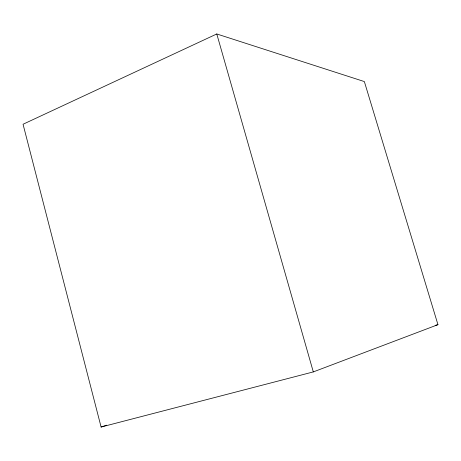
<?xml version="1.0" encoding="UTF-8"?>
<svg xmlns="http://www.w3.org/2000/svg" width="461" height="461" viewBox="0 0 461 461"><rect width="100%" height="100%" fill="white"/><g stroke="black" fill="none" stroke-linecap="round" stroke-linejoin="round"><path stroke-width="0.69" d="M216.779 33.964L23.05 124.251L101.103 427.036L313.313 371.912L437.95 324.665L364.357 81.574L216.779 33.964L313.313 371.912M101.103 427.036L106.549 425.186M435.172 325.408L437.95 324.665"/></g></svg>
